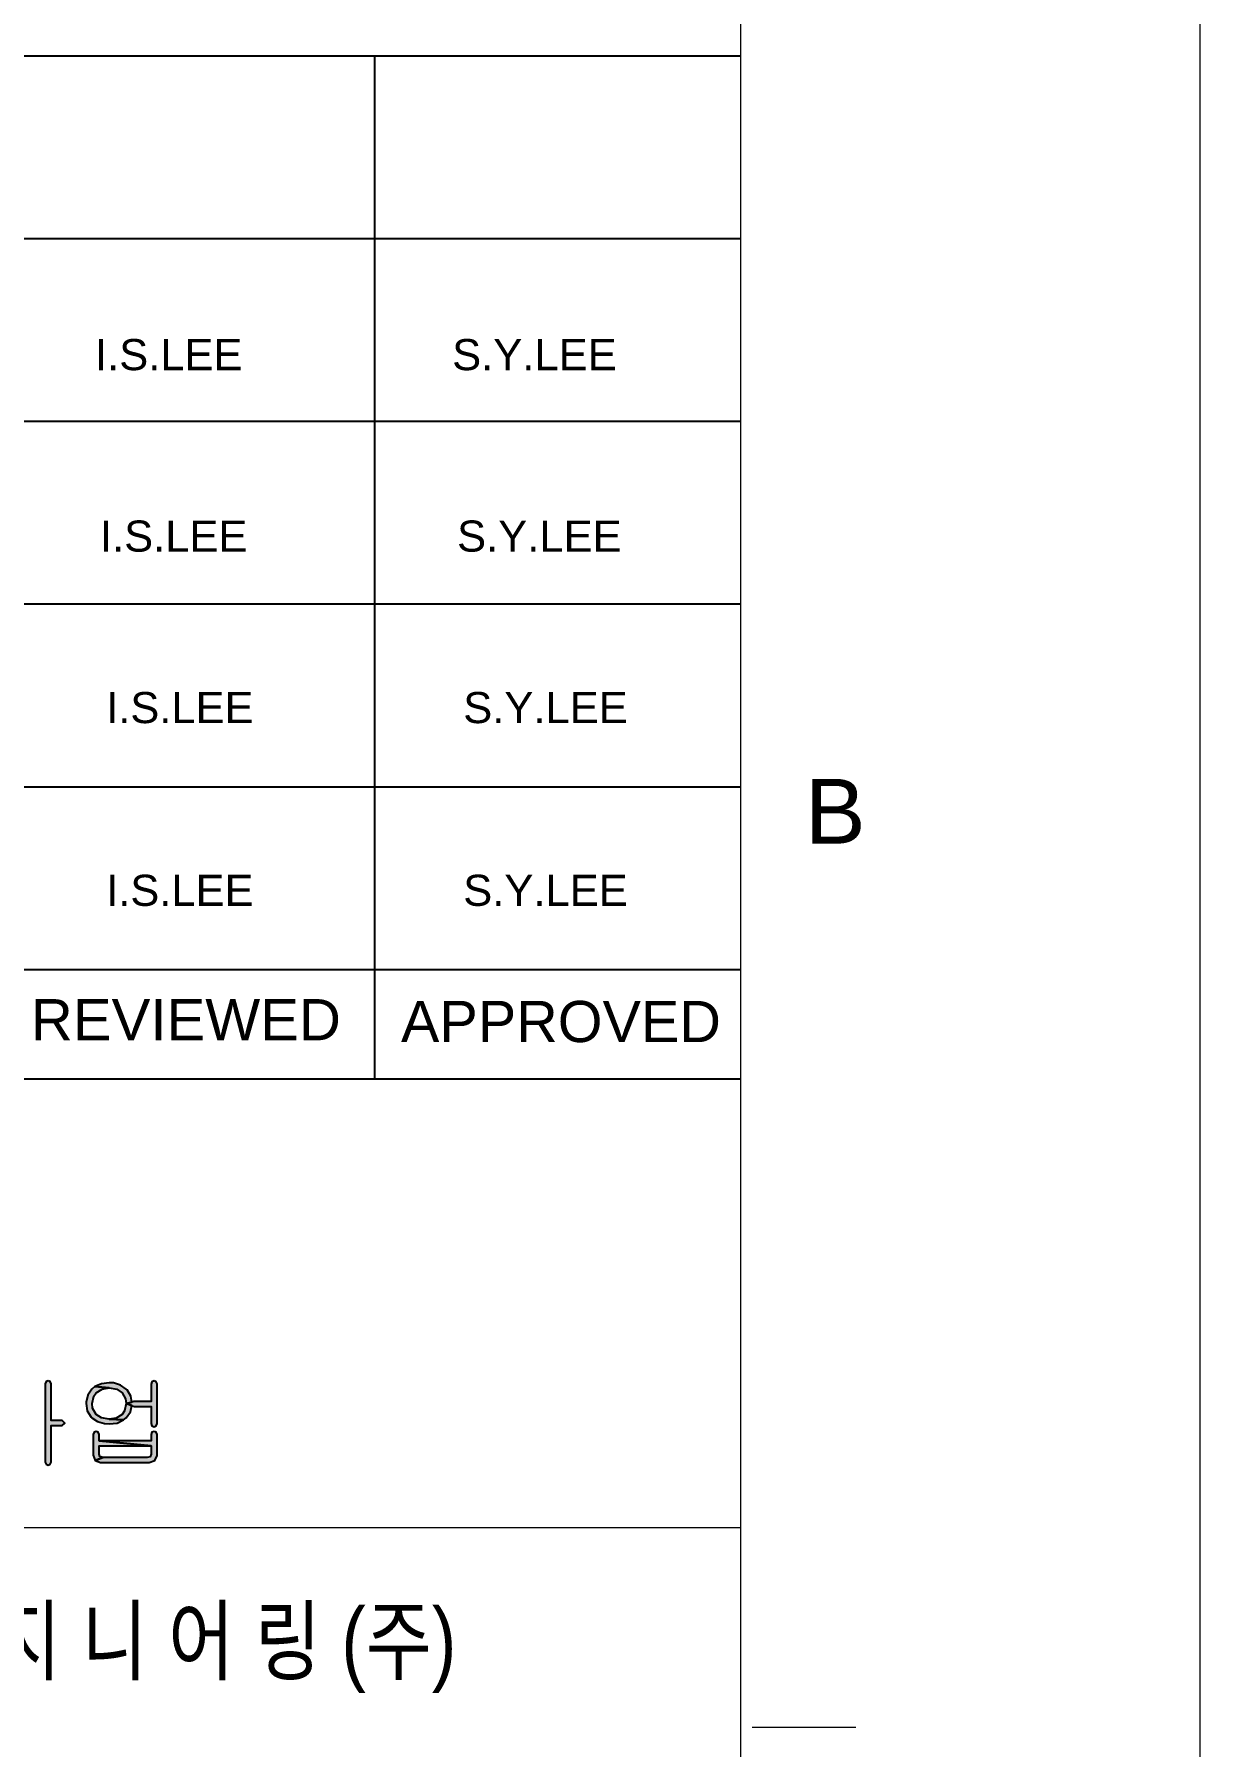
# Model space of a CAD drawing. Header units: inches. Extents: x 996 to 1837, y 0 to 594.
# Drawn here: x 1773.2 to 1836.8, y 98.1 to 191.6 of the extents above; entities that cross this region are included whole.
import ezdxf
from ezdxf.enums import TextEntityAlignment as Align

# ---------------------------------------------------------------- set-up
doc = ezdxf.new("R2010")
doc.units = ezdxf.units.IN
doc.header["$MEASUREMENT"] = 0
for name, color, linetype in [('BG 0 -1', 7, 'Continuous'), ('BG 09.title block', 7, 'Continuous'), ('BG Default', 7, 'Continuous'), ('FRAME', 7, 'Continuous')]:
    doc.layers.add(name, color=color, linetype=linetype)
doc.styles.add('Arial', font='arial.ttf')

msp = doc.modelspace()

# ---------------------------------------------------------------- hatches: boundary and pattern name
at = {"layer": 'BG Default', "linetype": 'Continuous'}
for points in [[(1773.914, 118.045), (1773.805, 118.009), (1773.75, 117.891), (1773.75, 113.613), (1773.805, 113.495), (1773.914, 113.449), (1774.023, 113.495), (1774.077, 113.613), (1774.077, 115.611), (1774.686, 115.611), (1774.822, 115.747), (1774.686, 115.884), (1774.077, 115.884), (1774.077, 117.891), (1774.023, 118.009)], [(1779.699, 118.045), (1779.581, 118), (1779.536, 117.873), (1779.536, 116.928), (1778.591, 116.928), (1778.482, 116.892), (1778.482, 116.883), (1778.174, 116.81), (1778.482, 116.71), (1778.492, 116.692), (1778.619, 116.647), (1779.536, 116.647), (1779.536, 115.711), (1779.581, 115.584), (1779.699, 115.538), (1779.808, 115.584), (1779.863, 115.711), (1779.863, 117.882), (1779.808, 118)], [(1779.699, 115.275), (1779.581, 115.239), (1779.536, 115.112), (1779.536, 114.776), (1776.693, 114.776), (1779.536, 114.494), (1779.536, 114.04), (1779.491, 113.904), (1779.327, 113.858), (1776.902, 113.858), (1776.475, 113.695), (1776.775, 113.586), (1779.427, 113.586), (1779.745, 113.695), (1779.863, 113.967), (1779.863, 115.112), (1779.808, 115.239)]]:
    msp.add_hatch(color=3, dxfattribs=at).paths.add_polyline_path(points)
at = {"layer": 'BG Default', "linetype": 'ByBlock'}
for points in [[(1778.482, 116.883), (1778.428, 117.219), (1778.219, 117.555), (1778.174, 117.6), (1777.865, 117.818), (1777.483, 117.936), (1777.247, 117.945), (1776.82, 117.891), (1776.466, 117.736), (1777.247, 117.664), (1777.665, 117.591), (1777.947, 117.4), (1778.137, 117.064), (1778.174, 116.81)], [(1776.466, 117.736), (1776.294, 117.6), (1776.076, 117.273), (1775.985, 116.883), (1775.985, 116.81), (1776.048, 116.41), (1776.257, 116.074), (1776.294, 116.038), (1776.611, 115.82), (1776.993, 115.711), (1777.247, 115.693), (1777.674, 115.747), (1778.028, 115.911), (1777.247, 115.956), (1776.829, 116.029), (1776.539, 116.22), (1776.339, 116.565), (1776.312, 116.81), (1776.402, 117.21), (1776.539, 117.4), (1776.857, 117.6), (1777.247, 117.664)], [(1778.028, 115.911), (1778.174, 116.038), (1778.401, 116.365), (1778.482, 116.71), (1778.174, 116.81), (1778.083, 116.42), (1777.947, 116.22), (1777.62, 116.02), (1777.247, 115.956)], [(1778.174, 116.81), (1778.083, 116.42), (1777.947, 116.22), (1777.62, 116.02), (1777.247, 115.956), (1778.028, 115.911), (1778.174, 116.038), (1778.401, 116.365), (1778.482, 116.71)], [(1779.536, 114.494), (1776.693, 114.776), (1776.693, 115.112), (1776.639, 115.239), (1776.53, 115.275), (1776.421, 115.239), (1776.366, 115.112), (1776.366, 113.985), (1776.475, 113.695), (1776.902, 113.858), (1776.739, 113.913), (1776.693, 114.049), (1776.693, 114.494)]]:
    msp.add_hatch(color=3, dxfattribs=at).paths.add_polyline_path(points)

# ---------------------------------------------------------------- linework, layer by layer
at = {"layer": 'BG 0 -1', "color": 7, "linetype": 'Continuous', "lineweight": 9}
for p, q in [((1836.803, 594), (1836.803, 0)), ((1811.735, 18.107), (1811.735, 576.746)), ((1662.467, 110.04), (1811.735, 110.04)), ((1812.36, 99.142), (1818.019, 99.142))]:
    msp.add_line(p, q, dxfattribs=at)
at = {"layer": 'BG 0 -1', "color": 3, "linetype": 'Continuous', "lineweight": 25}
for points in [[(1777.247, 117.945), (1776.82, 117.891), (1776.466, 117.736), (1777.247, 117.664), (1777.665, 117.591), (1777.947, 117.4), (1778.137, 117.064), (1778.174, 116.81), (1778.482, 116.883), (1778.428, 117.219), (1778.219, 117.555), (1778.174, 117.6), (1777.865, 117.818), (1777.483, 117.936)], [(1776.466, 117.736), (1776.294, 117.6), (1776.076, 117.273), (1775.985, 116.883), (1775.985, 116.81), (1776.048, 116.41), (1776.257, 116.074), (1776.294, 116.038), (1776.611, 115.82), (1776.993, 115.711), (1777.247, 115.693), (1777.674, 115.747), (1778.028, 115.911), (1777.247, 115.956), (1776.829, 116.029), (1776.539, 116.22), (1776.339, 116.565), (1776.312, 116.81), (1776.402, 117.21), (1776.539, 117.4), (1776.857, 117.6), (1777.247, 117.664)], [(1778.174, 116.81), (1778.083, 116.42), (1777.947, 116.22), (1777.62, 116.02), (1777.247, 115.956), (1778.028, 115.911), (1778.174, 116.038), (1778.401, 116.365), (1778.482, 116.71)], [(1776.53, 115.275), (1776.421, 115.239), (1776.366, 115.112), (1776.366, 113.985), (1776.475, 113.695), (1776.902, 113.858), (1776.739, 113.913), (1776.693, 114.049), (1776.693, 114.494), (1779.536, 114.494), (1776.693, 114.776), (1776.693, 115.112), (1776.639, 115.239)]]:
    msp.add_lwpolyline(points, close=True, dxfattribs=at)
at = {"layer": 'BG 09.title block', "color": 7, "linetype": 'Continuous', "lineweight": 25}
for p, q in [((1662.467, 190.417), (1811.735, 190.417)), ((1791.735, 190.417), (1791.735, 134.529)), ((1662.467, 180.438), (1811.735, 180.438)), ((1662.467, 170.458), (1811.735, 170.458)), ((1662.467, 160.478), (1811.735, 160.478)), ((1662.467, 150.498), (1811.735, 150.498)), ((1662.467, 140.517), (1811.735, 140.517)), ((1811.735, 134.529), (1662.467, 134.529))]:
    msp.add_line(p, q, dxfattribs=at)
at = {"layer": 'BG Default', "color": 3, "linetype": 'Continuous', "lineweight": 25}
for points in [[(1773.914, 118.045), (1773.805, 118.009), (1773.75, 117.891), (1773.75, 113.613), (1773.805, 113.495), (1773.914, 113.449), (1774.023, 113.495), (1774.077, 113.613), (1774.077, 115.611), (1774.686, 115.611), (1774.822, 115.747), (1774.686, 115.884), (1774.077, 115.884), (1774.077, 117.891), (1774.023, 118.009)], [(1779.699, 118.045), (1779.581, 118), (1779.536, 117.873), (1779.536, 116.928), (1778.591, 116.928), (1778.482, 116.892), (1778.482, 116.883), (1778.174, 116.81), (1778.482, 116.71), (1778.492, 116.692), (1778.619, 116.647), (1779.536, 116.647), (1779.536, 115.711), (1779.581, 115.584), (1779.699, 115.538), (1779.808, 115.584), (1779.863, 115.711), (1779.863, 117.882), (1779.808, 118)], [(1779.699, 115.275), (1779.581, 115.239), (1779.536, 115.112), (1779.536, 114.776), (1776.693, 114.776), (1779.536, 114.494), (1779.536, 114.04), (1779.491, 113.904), (1779.327, 113.858), (1776.902, 113.858), (1776.475, 113.695), (1776.775, 113.586), (1779.427, 113.586), (1779.745, 113.695), (1779.863, 113.967), (1779.863, 115.112), (1779.808, 115.239)]]:
    msp.add_lwpolyline(points, close=True, dxfattribs=at)
at = {"layer": 'BG Default', "color": 7, "linetype": 'Continuous', "lineweight": 0}
for points in [[(1778.482, 116.883), (1778.428, 117.219), (1778.219, 117.555), (1778.174, 117.6), (1777.865, 117.818), (1777.483, 117.936), (1777.247, 117.945), (1776.82, 117.891), (1776.466, 117.736), (1777.247, 117.664), (1777.665, 117.591), (1777.947, 117.4), (1778.137, 117.064), (1778.174, 116.81)], [(1776.466, 117.736), (1776.294, 117.6), (1776.076, 117.273), (1775.985, 116.883), (1775.985, 116.81), (1776.048, 116.41), (1776.257, 116.074), (1776.294, 116.038), (1776.611, 115.82), (1776.993, 115.711), (1777.247, 115.693), (1777.674, 115.747), (1778.028, 115.911), (1777.247, 115.956), (1776.829, 116.029), (1776.539, 116.22), (1776.339, 116.565), (1776.312, 116.81), (1776.402, 117.21), (1776.539, 117.4), (1776.857, 117.6), (1777.247, 117.664)], [(1778.028, 115.911), (1778.174, 116.038), (1778.401, 116.365), (1778.482, 116.71), (1778.174, 116.81), (1778.083, 116.42), (1777.947, 116.22), (1777.62, 116.02), (1777.247, 115.956)], [(1778.174, 116.81), (1778.083, 116.42), (1777.947, 116.22), (1777.62, 116.02), (1777.247, 115.956), (1778.028, 115.911), (1778.174, 116.038), (1778.401, 116.365), (1778.482, 116.71)], [(1779.536, 114.494), (1776.693, 114.776), (1776.693, 115.112), (1776.639, 115.239), (1776.53, 115.275), (1776.421, 115.239), (1776.366, 115.112), (1776.366, 113.985), (1776.475, 113.695), (1776.902, 113.858), (1776.739, 113.913), (1776.693, 114.049), (1776.693, 114.494)]]:
    msp.add_lwpolyline(points, close=True, dxfattribs=at)

# ---------------------------------------------------------------- texts
at = {"layer": 'BG 0 -1', "color": 7, "style": 'Arial'}
for s, height, width, p in [('B ', 3.5366, 1.005373, (1815.243, 147.389)), ('벽 산 엔 지 니 어 링 (주)', 3.5574, 0.808848, (1756.828, 102.078))]:
    msp.add_text(s, height=height, dxfattribs=dict(at, width=width)).set_placement(p)
at = {"layer": 'BG 09.title block', "color": 7, "style": 'Arial'}
for s, width, p in [('REVIEWED', 1.010172, (1781.434, 137.774)), ('APPROVED', 1.000499, (1801.917, 137.676))]:
    msp.add_text(s, height=2.25, dxfattribs=dict(at, width=width)).set_placement(p, align=Align.MIDDLE)
at = {"layer": 'FRAME', "color": 2, "style": 'Arial'}
for s, width, p in [('I.S.LEE', 0.999741, (1776.475, 173.246)), ('S.Y.LEE', 1.001253, (1795.975, 173.246)), ('I.S.LEE', 0.999741, (1776.744, 163.335)), ('S.Y.LEE', 1.001253, (1796.244, 163.335)), ('I.S.LEE', 0.999741, (1777.08, 153.97)), ('S.Y.LEE', 1.001253, (1796.58, 153.97)), ('I.S.LEE', 0.999741, (1777.08, 143.99)), ('S.Y.LEE', 1.001253, (1796.58, 143.99))]:
    msp.add_text(s, height=1.7, dxfattribs=dict(at, width=width)).set_placement(p)

doc.saveas('drawing.dxf')
